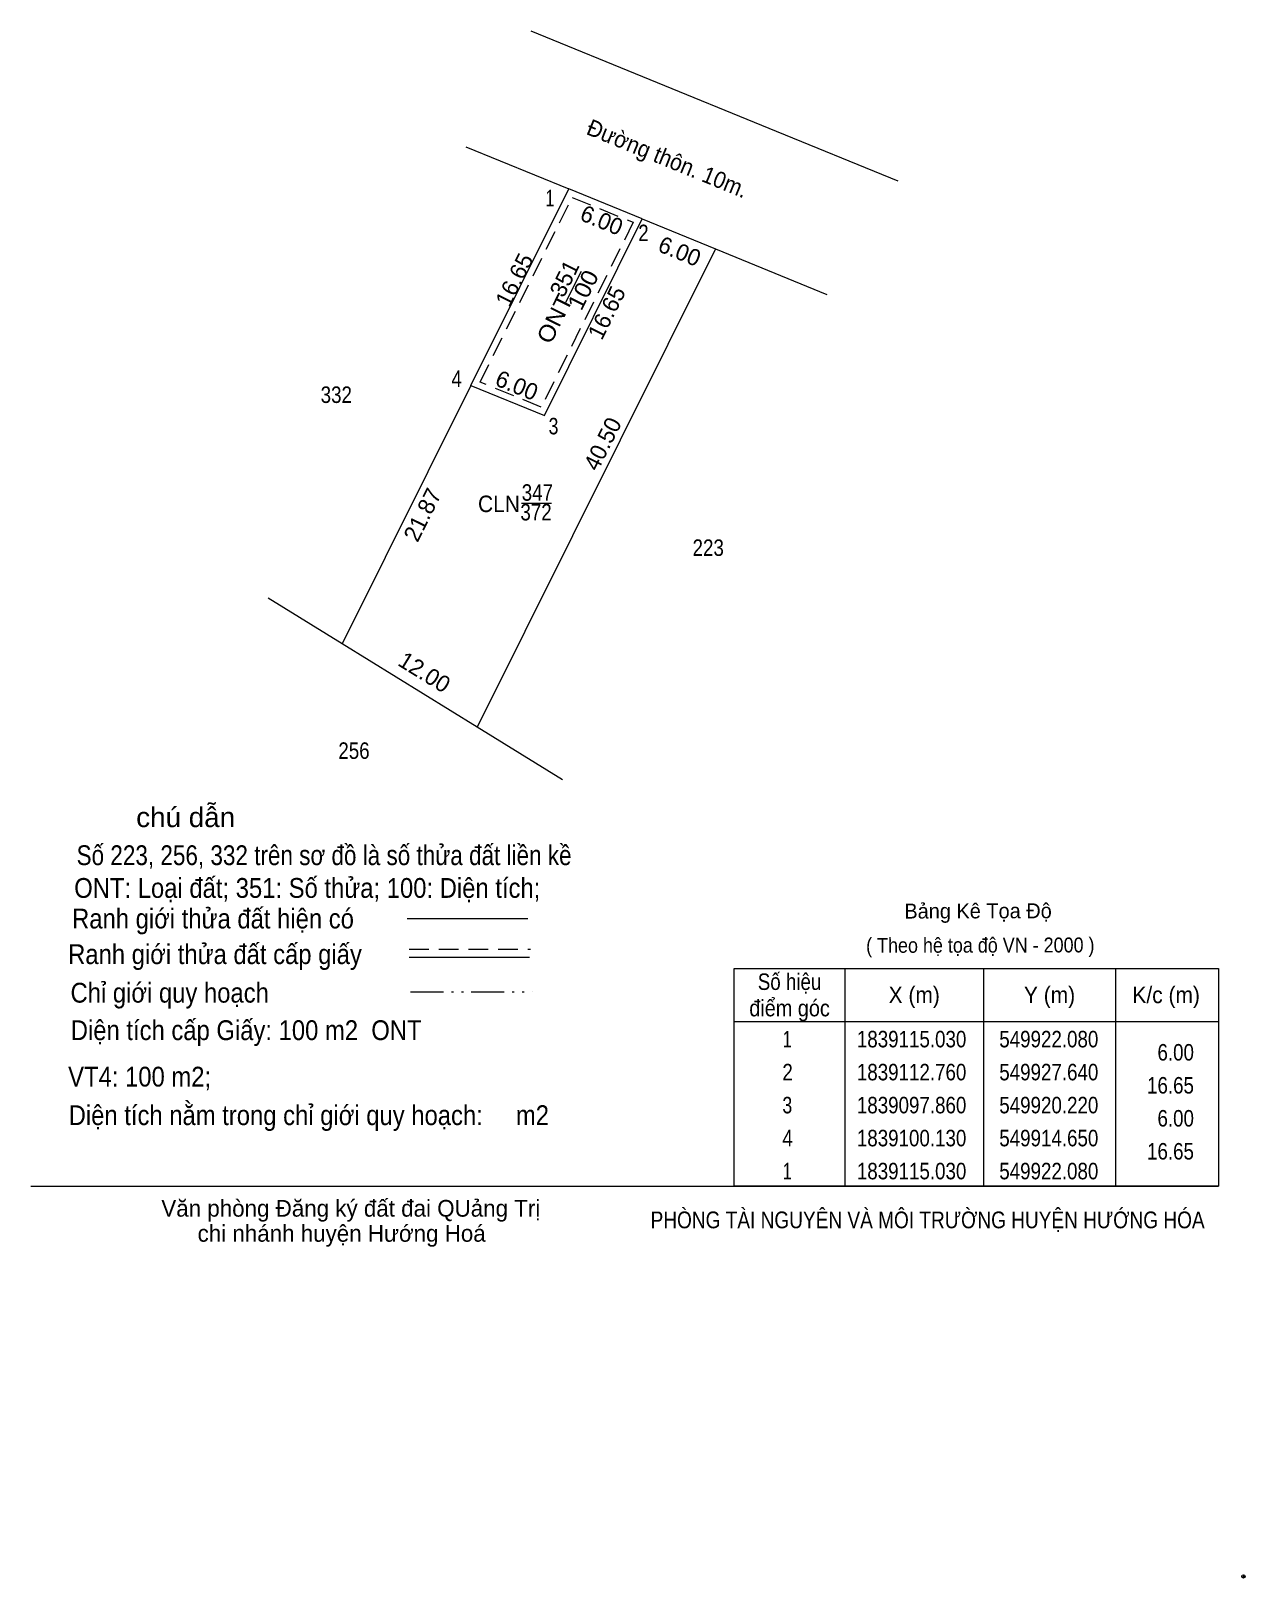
# Model space of a CAD drawing. Header units: metres. Extents: x 549881 to 549973, y 1839010 to 1839127.
import ezdxf
from ezdxf.enums import TextEntityAlignment as Align

# ---------------------------------------------------------------- set-up
doc = ezdxf.new("R2010")
doc.units = ezdxf.units.M
doc.header["$LTSCALE"] = 0.5
doc.header["$PDMODE"] = 32
doc.header["$PDSIZE"] = 0.25
doc.linetypes.add('DASH_DOUBLE_DOT', pattern=[9.2, 5, -1.2, 0.3, -1.2, 0.3, -1.2])
doc.linetypes.add('MEDIUM_DASHED', pattern=[4.5, 3, -1.5])
for name, color, linetype, lineweight in [('1', 7, 'MEDIUM_DASHED', 13), ('6', 7, 'Continuous', 13), ('63', 7, 'Continuous', 13)]:
    doc.layers.add(name, color=color, linetype=linetype, lineweight=lineweight)
doc.layers.add('55', color=7, linetype='Continuous')

msp = doc.modelspace()

# ---------------------------------------------------------------- linework, layer by layer
at = {"layer": '1'}
msp.add_lwpolyline([(549922.32, 1839114.39), (549926.95, 1839112.5), (549919.98, 1839098.5), (549915.34, 1839100.39)], close=True, dxfattribs=at)
at = {"layer": '6'}
for p, q in [((549919.2, 1839127), (549937.23, 1839119.64)), ((549937.23, 1839119.64), (549947, 1839115.65)), ((549914.26, 1839118.22), (549922.08, 1839115.03)), ((549933.19, 1839110.49), (549915.11, 1839074.25)), ((549918.47, 1839091.22), (549920.76, 1839091.22)), ((549909.82, 1839059.75), (549918.96, 1839059.75)), ((549909.96, 1839056.81), (549919.1, 1839056.81))]:
    msp.add_line(p, q, dxfattribs=at)
at = {"layer": '6', "linetype": 'MEDIUM_DASHED'}
msp.add_line((549909.96, 1839057.43), (549919.16, 1839057.43), dxfattribs=at)
at = {"layer": '6'}
for points in [[(549914.65, 1839100.13), (549920.22, 1839097.86), (549927.64, 1839112.76), (549922.08, 1839115.03)], [(549927.64, 1839112.76), (549933.19, 1839110.49), (549941.63, 1839107.04)], [(549914.65, 1839100.13), (549904.9, 1839080.55), (549899.28, 1839084.02)], [(549921.59, 1839070.26), (549915.11, 1839074.25), (549904.9, 1839080.55)], [(549881.3, 1839039.45), (549926.3, 1839039.45), (549971.3, 1839039.45)]]:
    msp.add_lwpolyline(points, dxfattribs=at)
msp.add_point((549973.2, 1839009.89), dxfattribs=at)
at = {"layer": '63'}
for p, q in [((549914.65, 1839100.13), (549922.08, 1839115.03)), ((549921.85, 1839106.46), (549923.02, 1839108.8)), ((549943, 1839055.95), (549943, 1839039.45)), ((549953.5, 1839055.95), (549953.5, 1839039.45)), ((549963.5, 1839055.95), (549963.5, 1839039.45)), ((549934.6, 1839051.95), (549971.3, 1839051.95))]:
    msp.add_line(p, q, dxfattribs=at)
at = {"layer": '63', "linetype": 'DASH_DOUBLE_DOT'}
msp.add_line((549910.08, 1839054.19), (549919.28, 1839054.19), dxfattribs=at)
at = {"layer": '63'}
msp.add_lwpolyline([(549934.6, 1839055.95), (549971.3, 1839055.95), (549971.3, 1839039.45), (549934.6, 1839039.45)], close=True, dxfattribs=at)

# ---------------------------------------------------------------- texts
at = {"layer": '55'}
msp.add_text('Bảng Kê Tọa Độ', height=1.13, rotation=0.127, dxfattribs=at).set_placement((549953.0888, 1839059.7533), align=Align.CENTER)
at = {"layer": '55', "width": 0.9}
msp.add_text('( Theo hệ tọa độ VN - 2000 )', height=1.13, rotation=0.127, dxfattribs=at).set_placement((549953.2588, 1839057.1589), align=Align.CENTER)
at = {"layer": '6', "width": 0.95}
msp.add_text('Đường thôn. 10m.', height=1.25, rotation=337.783, dxfattribs=at).set_placement((549929.3137, 1839116.7545), align=Align.CENTER)
at = {"layer": '6'}
for s, rotation, p in [('6.00', 337.773, (549930.2336, 1839109.7233)), ('40.50', 63.486, (549925.1884, 1839095.431)), ('21.87', 63.515, (549911.5374, 1839090.0613)), ('12.00', 328.324, (549910.8018, 1839077.875))]:
    msp.add_text(s, height=1.25, rotation=rotation, dxfattribs=at).set_placement(p, align=Align.CENTER)
for s, height, width, p in [('332', 1.25, 0.85, (549904.445, 1839098.81)), ('347', 1.25, 0.85, (549919.685, 1839091.4)), ('CLN', 1.25, 0.95, (549916.775, 1839090.54)), ('372', 1.25, 0.85, (549919.585, 1839089.91)), ('223', 1.25, 0.85, (549932.635, 1839087.22)), ('256', 1.25, 0.85, (549905.785, 1839071.84)), ('PHÒNG TÀI NGUYÊN VÀ MÔI TRƯỜNG HUYỆN HƯỚNG HÓA', 1.27, 0.85, (549949.265, 1839036.27))]:
    msp.add_text(s, height=height, dxfattribs=dict(at, width=width)).set_placement(p, align=Align.CENTER)
for s, width, p in [('chú dẫn', 1.05, (549889.28, 1839066.67)), ('Số 223, 256, 332 trên sơ đồ là số thửa đất liền kề', 0.85, (549884.76, 1839063.79)), ('ONT: Loại đất; 351: Số thửa; 100: Diện tích;', 0.9, (549884.58, 1839061.31)), ('Ranh giới thửa đất hiện có ', 0.9, (549884.42, 1839058.99)), ('Ranh giới thửa đất cấp giấy', 0.9, (549884.12, 1839056.29)), ('Chỉ giới quy hoạch', 0.9, (549884.3, 1839053.37)), ('Diện tích cấp Giấy: 100 m2  ONT', 0.9, (549884.32, 1839050.53)), ('VT4: 100 m2;', 0.9, (549884.12, 1839047.01)), ('Diện tích nằm trong chỉ giới quy hoạch:     m2', 0.9, (549884.16, 1839044.09))]:
    msp.add_text(s, height=1.5, dxfattribs=dict(at, width=width)).set_placement(p)
for s, p in [(' Văn phòng Đăng ký đất đai QUảng Trị', (549905.31, 1839037.15)), ('chi nhánh huyện Hướng Hoá', (549904.85, 1839035.25))]:
    msp.add_text(s, height=1.267, dxfattribs=at).set_placement(p, align=Align.CENTER)
at = {"layer": '63'}
for s, width, p in [(' 1', 0.75, (549920.98, 1839113.71)), (' 2', 0.85, (549928.12, 1839111.07)), (' 4', 0.85, (549913.96, 1839100.02)), (' 3', 0.8, (549921.28, 1839096.43)), ('6.00', 0.85, (549969.45, 1839048.98)), ('16.65', 0.85, (549969.45, 1839046.48)), ('6.00', 0.85, (549969.45, 1839043.98)), ('16.65', 0.85, (549969.45, 1839041.48))]:
    msp.add_text(s, height=1.25, dxfattribs=dict(at, width=width)).set_placement(p, align=Align.RIGHT)
for s, rotation, p in [('6.00', 337.791, (549924.3288, 1839112.0818)), ('16.65', 63.497, (549918.498, 1839107.8611)), ('351', 63.527, (549922.3006, 1839107.9664)), ('16.65', 63.527, (549925.4969, 1839105.3714)), ('6.00', 337.827, (549917.8941, 1839099.5648))]:
    msp.add_text(s, height=1.25, rotation=rotation, dxfattribs=at).set_placement(p, align=Align.CENTER)
at = {"layer": '63', "width": 1.1}
for s, p in [('100', (549923.7055, 1839107.0964)), ('ONT', (549921.5572, 1839104.9214))]:
    msp.add_text(s, height=1.25, rotation=63.527, dxfattribs=at).set_placement(p, align=Align.CENTER)
at = {"layer": '63'}
for s, width, p in [('Số hiệu', 0.85, (549938.8, 1839054.33)), ('điểm góc', 0.9, (549938.8, 1839052.33)), ('X (m)', 0.95, (549948.25, 1839053.33)), ('Y (m)', 0.95, (549958.505, 1839053.33)), ('K/c (m)', 0.95, (549967.345, 1839053.33)), (' 1', 0.75, (549938.45, 1839049.98)), ('1839115.030', 0.85, (549948.05, 1839049.98)), ('549922.080', 0.85, (549958.45, 1839049.98)), (' 2', 0.85, (549938.455, 1839047.48)), ('1839112.760', 0.85, (549948.05, 1839047.48)), ('549927.640', 0.85, (549958.45, 1839047.48)), (' 3', 0.8, (549938.445, 1839044.98)), ('1839097.860', 0.85, (549948.05, 1839044.98)), ('549920.220', 0.85, (549958.45, 1839044.98)), (' 4', 0.85, (549938.45, 1839042.48)), ('1839100.130', 0.85, (549948.05, 1839042.48)), ('549914.650', 0.85, (549958.45, 1839042.48)), (' 1', 0.75, (549938.45, 1839039.98)), ('1839115.030', 0.85, (549948.05, 1839039.98)), ('549922.080', 0.85, (549958.45, 1839039.98))]:
    msp.add_text(s, height=1.25, dxfattribs=dict(at, width=width)).set_placement(p, align=Align.CENTER)

doc.saveas('drawing.dxf')
